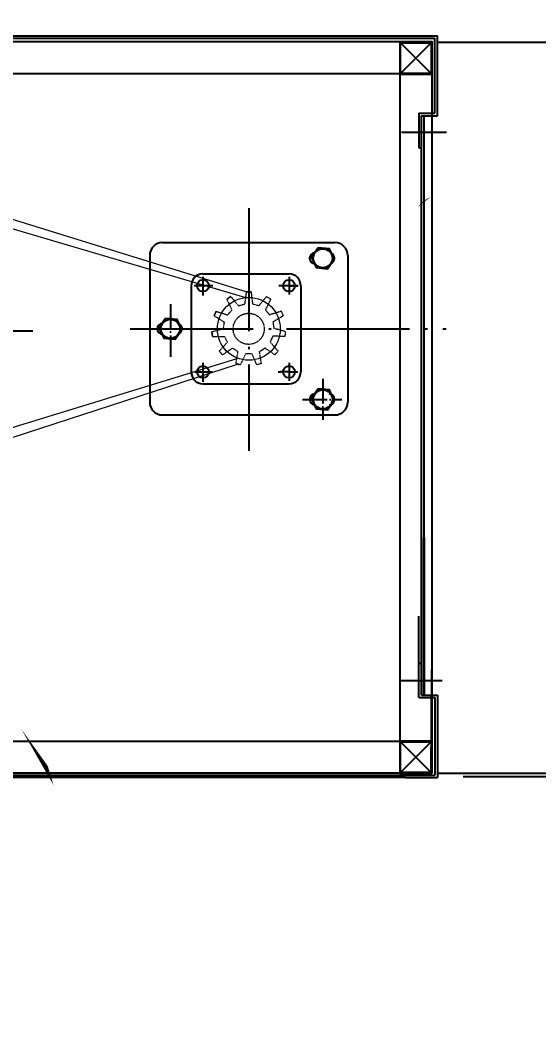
# Model space of a CAD drawing. Header units: millimetres. Extents: x -6941 to 136681, y 2065 to 58366.
# Drawn here: x 59590 to 61614, y 47299 to 51213 of the extents above; entities that cross this region are included whole.
import ezdxf

# ---------------------------------------------------------------- set-up
doc = ezdxf.new("R2010")
doc.units = ezdxf.units.MM
doc.header["$LTSCALE"] = 4
doc.header["$MEASUREMENT"] = 0
doc.linetypes.add('ACAD_ISO04W100', pattern=[30.5, 24, -3, 0.5, -3])
doc.linetypes.add('PHANTOM2', pattern=[1.25, 0.625, -0.125, 0.125, -0.125, 0.125, -0.125])
doc.layers.get('0').update_dxf_attribs({"linetype": 'CONTINUOUS'})
doc.layers.get('DEFPOINTS').update_dxf_attribs({"linetype": 'CONTINUOUS'})
for name, color, linetype in [('5', 4, 'PHANTOM2'), ('9', 9, 'CONTINUOUS'), ('A-DIMS', 7, 'CONTINUOUS'), ('DOOR', 7, 'CONTINUOUS'), ('ELE', 4, 'CONTINUOUS'), ('L2-1', 3, 'PHANTOM2'), ('R', 1, 'CONTINUOUS'), ('WALL', 2, 'CONTINUOUS'), ('철물', 4, 'CONTINUOUS')]:
    doc.layers.add(name, color=color, linetype=linetype)
doc.styles.add('HY울릉도L', font='')
doc.styles.add('돋움', font='')
doc.styles.add('맑은고딕', font='malgun.ttf')
doc.styles.get('HY울릉도L').set_extended_font_data('DotumChe')
doc.styles.get('돋움').set_extended_font_data('Dotum')
doc.dimstyles.new('CDIM', dxfattribs={"dimtxt": 3, "dimasz": 1.5, "dimexe": 2, "dimexo": 1, "dimgap": 1, "dimtad": 1, "dimdec": 0, "dimrnd": 0.5, "dimzin": 0, "dimdsep": 32, "dimlunit": 6, "dimtxsty": 'HY울릉도L', "dimblk1": '_CIDOT', "dimblk2": '_CIDOT', "dimsah": 1, "dimcen": 5.5, "dimclrd": 2, "dimclre": 2, "dimclrt": 7, "dimadec": 0, "dimazin": 0, "dimtfac": 1, "dimtdec": 0, "dimtix": 1, "dimtmove": 2, "dimatfit": 1, "dimldrblk": '_CIDOT', "dimfxl": 1, "dimtolj": 1, "dimtzin": 0, "dimlwd": -1, "dimarcsym": 0})
doc.dimstyles.new('ISO-25', dxfattribs={"dimscale": 12, "dimtxt": 10, "dimasz": 3, "dimexe": 1, "dimexo": 2, "dimgap": 1, "dimtad": 1, "dimdec": 1, "dimtxsty": '돋움', "dimcen": 2.5, "dimclrd": 4, "dimclre": 4, "dimclrt": 7, "dimadec": 0, "dimazin": 0, "dimtfac": 0.55, "dimtdec": 1, "dimtmove": 0, "dimatfit": 3, "dimfxl": 1, "dimarcsym": 0})

# ---------------------------------------------------------------- blocks, each defined once
blk = doc.blocks.new('A$C26C51F28')
at = {"color": 6}
for p, q in [((24.5, 0.5), (0.5, 24.5)), ((24.5, 24.5), (0.5, 0.5))]:
    blk.add_line(p, q, dxfattribs=at)
for points in [[(0, 0), (25, 0), (25, 25), (0, 25)], [(0.5, 24.5), (24.5, 24.5), (24.5, 0.5), (0.5, 0.5)]]:
    blk.add_lwpolyline(points, close=True, dxfattribs=at)
blk = doc.blocks.new('A$C6BF97A8C')
at = {"color": 6}
for p, q in [((24.5, 0.5), (0.5, 24.5)), ((24.5, 24.5), (0.5, 0.5))]:
    blk.add_line(p, q, dxfattribs=at)
for points in [[(0, 0), (25, 0), (25, 25), (0, 25)], [(0.5, 24.5), (24.5, 24.5), (24.5, 0.5), (0.5, 0.5)]]:
    blk.add_lwpolyline(points, close=True, dxfattribs=at)
blk = doc.blocks.new('*D95')
at = {"color": 4, "lineweight": -2, "transparency": 16777216}
for p, q in [((61220.9, 51126.5), (62660, 51126.5)), ((62648, 51090.5), (62648, 48312.5)), ((61220.9, 48276.5), (62660, 48276.5))]:
    blk.add_line(p, q, dxfattribs=at)
at = {"color": 4, "transparency": 16777216}
for points in [[(62642, 51090.5), (62654, 51090.5), (62648, 51126.5)], [(62642, 48312.5), (62654, 48312.5), (62648, 48276.5)]]:
    blk.add_solid(points, dxfattribs=at)
at = {"layer": 'DEFPOINTS', "color": 0, "transparency": 16777216}
for p in [(61196.9, 51126.5), (61196.9, 48276.5), (62648, 48276.5)]:
    blk.add_point(p, dxfattribs=at)
at = {"color": 7, "transparency": 16777216, "insert": (62606, 49701.5), "char_height": 60, "attachment_point": 5, "rotation": 90, "style": '돋움'}
blk.add_mtext('560', dxfattribs=at)
blk = doc.blocks.new('_CIDOT')
at = {"color": 0, "linetype": 'ByBlock'}
blk.add_line((2, 0), (-1, 0), dxfattribs=at)
at = {"color": 0, "linetype": 'ByBlock', "const_width": 0.5}
blk.add_lwpolyline([(-0.25, 0, 1), (0.25, 0, 1)], format="xyb", close=True, dxfattribs=at)
blk = doc.blocks.new('*D39')
at = {"layer": 'A-DIMS', "lineweight": -2, "transparency": 16777216}
for p, q in [((61318.6, 51940.6), (62353.8, 51940.6)), ((61318.6, 48264), (62353.8, 48264))]:
    blk.add_line(p, q, dxfattribs=at)
at = {"layer": 'A-DIMS', "transparency": 16777216}
blk.add_line((62153.8, 48414), (62153.8, 51790.6), dxfattribs=at)
at = {"layer": 'DEFPOINTS', "color": 0, "transparency": 16777216}
for p in [(61218.6, 51940.6), (62153.8, 51940.6), (61218.6, 48264)]:
    blk.add_point(p, dxfattribs=at)
at = {"layer": 'A-DIMS', "transparency": 16777216, "xscale": 150, "yscale": 150, "zscale": 150}
for p, rotation in [((62153.8, 51940.6), 90), ((62153.8, 48264), 270)]:
    blk.add_blockref('_CIDOT', p, dxfattribs=dict(at, rotation=rotation))
at = {"layer": 'A-DIMS', "color": 3, "transparency": 16777216, "insert": (61903.8, 50102.3), "char_height": 300, "attachment_point": 5, "rotation": 90, "style": '맑은고딕'}
blk.add_mtext('\\A1;B', dxfattribs=at)
blk = doc.blocks.new('*D40')
at = {"layer": 'A-DIMS', "lineweight": -2, "transparency": 16777216}
for p, q in [((57444.4, 51229), (57444.4, 52167.5)), ((61218.6, 51251.7), (61218.6, 52167.5))]:
    blk.add_line(p, q, dxfattribs=at)
at = {"layer": 'A-DIMS', "transparency": 16777216}
blk.add_line((57594.4, 51967.5), (61068.6, 51967.5), dxfattribs=at)
at = {"layer": 'DEFPOINTS', "color": 0, "transparency": 16777216}
for p in [(61218.6, 51967.5), (57444.4, 51129), (61218.6, 51151.7)]:
    blk.add_point(p, dxfattribs=at)
at = {"layer": 'A-DIMS', "transparency": 16777216, "xscale": 150, "yscale": 150, "zscale": 150, "rotation": 180}
blk.add_blockref('_CIDOT', (57444.4, 51967.5), dxfattribs=at)
at = {"layer": 'A-DIMS', "transparency": 16777216, "xscale": 150, "yscale": 150, "zscale": 150}
blk.add_blockref('_CIDOT', (61218.6, 51967.5), dxfattribs=at)
at = {"layer": 'A-DIMS', "color": 3, "transparency": 16777216, "insert": (59331.5, 52217.5), "char_height": 300, "attachment_point": 5, "style": '맑은고딕'}
blk.add_mtext('\\A1;A', dxfattribs=at)

msp = doc.modelspace()

# ---------------------------------------------------------------- linework, layer by layer
at = {"color": 35}
for p, q in [((61196.87, 51128.96), (61196.87, 50628.96)), ((57569.37, 51003.96), (61074.37, 51003.96)), ((61071.87, 51001.46), (61071.87, 48401.46)), ((58129.32, 48401.46), (61196.87, 48401.46))]:
    msp.add_line(p, q, dxfattribs=at)
at = {"color": 42}
for p, q in [((61196.87, 51128.96), (61196.87, 50728.96)), ((61194.37, 48278.96), (61196.05, 48678.95))]:
    msp.add_line(p, q, dxfattribs=at)
at = {"color": 1, "linetype": 'ACAD_ISO04W100', "ltscale": 5}
for p, q in [((60481.8, 50479.15), (60481.8, 49532.6)), ((60019.79, 50008.81), (61252.14, 50008.81))]:
    msp.add_line(p, q, dxfattribs=at)
for p, q in [((60145.4, 50344.81), (60818.2, 50344.81)), ((60303.3, 50223.01), (60639.3, 50223.01)), ((60257.1, 50176.81), (60257.1, 49840.81)), ((60639.3, 50176.81), (60673.14, 50176.81)), ((60685.5, 50176.81), (60685.5, 50142.41)), ((60685.5, 50176.81), (60685.5, 49840.81)), ((60257.1, 49876.66), (60257.1, 49840.81)), ((60639.3, 49840.81), (60606.27, 49840.81)), ((60303.3, 49794.61), (60639.3, 49794.61)), ((60145.4, 49672.81), (60818.2, 49672.81))]:
    msp.add_line(p, q)
at = {"color": 7, "ltscale": 5}
for p, q in [((60095.4, 50294.81), (60095.4, 49722.81)), ((60868.2, 50294.81), (60868.2, 49722.81))]:
    msp.add_line(p, q, dxfattribs=at)
at = {"color": 1, "linetype": 'ACAD_ISO04W100'}
for p, q in [((60341.95, 50176.81), (60268.71, 50176.81)), ((60303.3, 50211.03), (60303.3, 50138.67)), ((60674.73, 50176.81), (60599.9, 50176.81)), ((60639.3, 50211.03), (60639.3, 50142.41)), ((60176.25, 50104.43), (60176.25, 49899.2)), ((60303.3, 49876.66), (60303.3, 49801.8)), ((60639.3, 49876.66), (60639.3, 49805.54)), ((60271.9, 49840.81), (60340.36, 49840.81)), ((60596.71, 49840.81), (60607.86, 49840.81)), ((60639.3, 49840.81), (60673.14, 49840.81)), ((60771.12, 49813.29), (60771.12, 49654.19)), ((60692.25, 49733.71), (60845.1, 49733.71))]:
    msp.add_line(p, q, dxfattribs=at)
at = {"color": 1}
msp.add_line((57327.29, 50001.46), (59639.79, 50001.46), dxfattribs=at)
at = {"color": 35}
msp.add_lwpolyline([(57444.37, 51128.96), (61196.87, 51128.96), (61196.87, 48276.46), (57444.37, 48276.46)], close=True, dxfattribs=at)
for points in [[(60752.29, 50324.56), (60726.5, 50287.93), (60745.34, 50247.28), (60789.96, 50243.26), (60815.74, 50279.9), (60796.91, 50320.55)], [(60157.41, 50049.46), (60131.63, 50012.83), (60150.46, 49972.18), (60195.08, 49968.16), (60220.87, 50004.8), (60202.03, 50045.45)], [(60752.29, 49774.36), (60726.5, 49737.73), (60745.34, 49697.08), (60789.96, 49693.06), (60815.74, 49729.7), (60796.91, 49770.35)]]:
    msp.add_lwpolyline(points, close=True)
for centre, radius in [((60771.12, 50283.91), 37.12), ((60303.3, 50176.81), 23.1), ((60639.3, 50176.81), 23.1), ((60176.25, 50008.81), 37.12), ((60303.3, 49840.81), 23.1), ((60639.3, 49840.81), 23.1), ((60771.12, 49733.71), 37.12)]:
    msp.add_circle(centre, radius)
at = {"ltscale": 5}
for centre, start, end in [((60145.4, 50294.81), 90, 180), ((60145.4, 49722.81), 180, 270)]:
    msp.add_arc(centre, 50, start, end, dxfattribs=at)
for centre, radius, start, end in [((60818.2, 50294.81), 50, 0, 90), ((60740.51, 50283.91), 21, 90, 270), ((60795.85, 50283.91), 21, 288.25362, 71.74638), ((60303.3, 50176.81), 46.2, 90, 180), ((60639.3, 50176.81), 46.2, 0, 90), ((60145.64, 50008.81), 21, 90, 270), ((60200.98, 50008.81), 21, 288.25362, 71.74638), ((60303.3, 49840.81), 46.2, 180, 270), ((60639.3, 49840.81), 46.2, 270, 0), ((60740.51, 49733.71), 21, 90, 270), ((60740.51, 49733.71), 21, 90, 270), ((60795.85, 49733.71), 21, 270, 90), ((60795.85, 49733.71), 21, 288.25362, 71.74638), ((60818.2, 49722.81), 50, 270, 0)]:
    msp.add_arc(centre, radius, start, end)
at = {"layer": '5', "color": 4, "linetype": 'ByBlock'}
for p, q in [((61146.19, 50849.71), (61146.19, 50714.92)), ((61146.19, 48570.89), (61146.19, 48887.89)), ((61146.19, 48570.89), (61146.19, 48705.68))]:
    msp.add_line(p, q, dxfattribs=at)
at = {"layer": '9', "color": 4, "ltscale": 10}
msp.add_line((57433.71, 51151.74), (61093.77, 51151.74), dxfattribs=at)
at = {"layer": 'DOOR', "color": 4}
msp.add_line((57445.03, 51141.75), (61093.77, 51141.75), dxfattribs=at)
at = {"layer": 'DOOR', "color": 1}
msp.add_line((61077.74, 50775.87), (61253.41, 50775.87), dxfattribs=at)
at = {"layer": 'ELE'}
for points in [[(61166.16, 50509.28, 0, 90, 0), (61394.82, 50679.8, 0, 0, 0), (62792.37, 51761.54, 0, 0, 0), (63050.24, 51760.29, 0, 0, 0)], [(59697.54, 48304.42, 0, 90, 0), (59816.52, 48062.04, 0, 0, 0), (60396.4, 47053.41, 0, 0, 0), (60893.78, 47053.41, 0, 0, 0)]]:
    msp.add_lwpolyline(points, format="xyseb", dxfattribs=at)
at = {"layer": 'L2-1', "color": 1, "lineweight": 9}
for p, q in [((60472.4, 50152.5), (60466.1, 50105.98)), ((60491.19, 50152.5), (60496.88, 50105.98)), ((60396.21, 50124.61), (60416.06, 50082.07)), ((60412.02, 50134.77), (60441.95, 50098.71)), ((60441.95, 50098.71), (60466.1, 50105.98)), ((60496.88, 50105.98), (60521.12, 50099.04)), ((60551.57, 50134.77), (60521.12, 50099.04)), ((60567.38, 50124.61), (60547.01, 50082.4)), ((60551.57, 50134.77), (60567.38, 50124.61)), ((60347.19, 50059.95), (60386.89, 50034.9)), ((60355, 50077.05), (60399.68, 50062.89)), ((60399.68, 50062.89), (60416.06, 50082.07)), ((60547.01, 50082.4), (60563.66, 50063.46)), ((60608.59, 50077.05), (60563.66, 50063.46)), ((60616.4, 50059.95), (60576.45, 50035.46)), ((60608.59, 50077.05), (60616.4, 50059.95)), ((60383.47, 50009.91), (60386.89, 50034.9)), ((60576.45, 50035.46), (60580.21, 50010.52)), ((60338.24, 49997.67), (60383.47, 50009.91)), ((60575.83, 49980.06), (60565.51, 49957.05)), ((60622.68, 49979.06), (60575.83, 49980.06)), ((60625.36, 49997.67), (60580.21, 50010.52)), ((60625.36, 49997.67), (60622.68, 49979.06)), ((60340.91, 49979.06), (60387.85, 49979.45)), ((60367.05, 49921.82), (60398.49, 49956.58)), ((60398.49, 49956.58), (60387.85, 49979.45)), ((60596.54, 49921.82), (60565.51, 49957.05)), ((60379.36, 49907.62), (60418.64, 49933.32)), ((60439.95, 49919.83), (60418.64, 49933.32)), ((60432.3, 49873.6), (60439.95, 49919.83)), ((60450.33, 49868.3), (60469.48, 49911.16)), ((60494.7, 49911.34), (60469.48, 49911.16)), ((60513.26, 49868.3), (60494.7, 49911.34)), ((60545.35, 49933.79), (60524.23, 49920.01)), ((60531.29, 49873.6), (60524.23, 49920.01)), ((60584.23, 49907.62), (60545.35, 49933.79)), ((60596.54, 49921.82), (60584.23, 49907.62)), ((60531.29, 49873.6), (60513.26, 49868.3))]:
    msp.add_line(p, q, dxfattribs=at)
msp.add_circle((60481.8, 50008.81), 60.62, dxfattribs=at)
for radius, start, end in [(143.99, 86.25776, 93.74224), (143.99, 118.98504, 126.46951), (143.99, 151.71231, 159.19678), (97.78, 37.53246, 45.0745), (143.99, 184.43958, 191.92406), (97.78, 332.07792, 339.61995), (143.99, 217.16685, 224.65133), (97.78, 299.35064, 306.89268), (143.99, 249.89413, 257.3786)]:
    msp.add_arc((60481.8, 50008.81), radius, start, end, dxfattribs=at)
at = {"layer": 'R', "lineweight": 9, "ltscale": 50}
for p, q in [((60472.4, 50152.5), (58801.72, 50670.58)), ((60466.62, 50130.37), (58798.35, 50621.92)), ((60435.4, 49892.31), (58651.76, 49345.81)), ((60441.23, 49870.65), (58694.22, 49304.62))]:
    msp.add_line(p, q, dxfattribs=at)
at = {"layer": 'R', "color": 1, "lineweight": 9, "ltscale": 50}
msp.add_circle((60482.35, 50008.81), 122.57, dxfattribs=at)
at = {"layer": 'WALL', "color": 1, "lineweight": 9}
for p, q in [((60472.4, 50152.5), (60491.19, 50152.5)), ((60396.21, 50124.61), (60412.02, 50134.77)), ((60347.19, 50059.95), (60355, 50077.05)), ((60340.91, 49979.06), (60338.24, 49997.67)), ((60379.36, 49907.62), (60367.05, 49921.82)), ((60450.33, 49868.3), (60432.3, 49873.6))]:
    msp.add_line(p, q, dxfattribs=at)
at = {"layer": '철물', "ltscale": 10}
for p, q in [((61093.77, 51151.74), (61218.58, 51151.74)), ((61093.77, 51141.75), (61208.59, 51141.75)), ((61208.59, 50849.71), (61208.59, 51141.75)), ((61218.58, 50839.73), (61218.58, 51151.74)), ((61146.19, 50849.71), (61208.59, 50849.71)), ((61156.18, 48580.87), (61156.18, 50839.73)), ((61156.18, 50839.73), (61218.58, 50839.73)), ((61166.16, 48580.87), (61166.16, 50839.73)), ((61146.19, 50714.92), (61156.18, 50714.92)), ((61156.18, 49194.91), (61156.18, 48580.87)), ((61166.16, 49194.91), (61166.16, 48580.87)), ((61146.19, 48705.68), (61156.18, 48705.68)), ((61146.19, 48570.89), (61208.59, 48570.89)), ((61156.18, 48580.87), (61218.58, 48580.87)), ((61208.59, 48570.89), (61208.59, 48268.86)), ((61218.58, 48580.87), (61218.58, 48258.88)), ((61093.77, 48258.88), (57995.13, 48258.88)), ((58004.32, 48268.86), (61093.77, 48268.86)), ((61093.77, 48268.86), (61208.59, 48268.86)), ((61093.77, 48258.88), (61218.58, 48258.88))]:
    msp.add_line(p, q, dxfattribs=at)
at = {"layer": '철물', "color": 1, "ltscale": 10}
msp.add_line((61069.01, 48637.45), (61236.87, 48637.45), dxfattribs=at)

# ---------------------------------------------------------------- block references
at = {"color": 6, "xscale": 5, "yscale": 5, "zscale": 5}
for name, p in [('A$C26C51F28', (61071.87, 51001.46)), ('A$C6BF97A8C', (61071.87, 48276.46))]:
    msp.add_blockref(name, p, dxfattribs=at)

# ---------------------------------------------------------------- dimensions: what is measured, and where the dimension line sits
dim = msp.add_linear_dim(base=(62648.03, 48276.46), p1=(61196.87, 51126.46), p2=(61196.87, 48276.46), angle=90, text='560', dimstyle='ISO-25', override={"dimtxt": 5, "dimclrd": 4, "dimclre": 4})
dim.commit()
dim.dimension.update_dxf_attribs({"geometry": '*D95', "text_midpoint": (62605.99, 49701.46)})
at = {"layer": 'A-DIMS'}
dim = msp.add_linear_dim(base=(61218.58, 51967.45), p1=(57444.37, 51128.96), p2=(61218.58, 51151.74), text='A', dimstyle='CDIM', override={"dimscale": 100, "dimtxsty": '맑은고딕', "dimclrd": 256, "dimclre": 256, "dimclrt": 3}, dxfattribs=at)
dim.commit()
dim.dimension.update_dxf_attribs({"geometry": '*D40', "text_midpoint": (59331.48, 52217.45)})
dim = msp.add_linear_dim(base=(62153.76, 51940.61), p1=(61218.58, 48263.95), p2=(61218.58, 51940.61), angle=90, text='B', dimstyle='CDIM', override={"dimscale": 100, "dimtxsty": '맑은고딕', "dimclrd": 256, "dimclre": 256, "dimclrt": 3}, dxfattribs=at)
dim.commit()
dim.dimension.update_dxf_attribs({"geometry": '*D39', "text_midpoint": (61903.76, 50102.28)})

doc.saveas('drawing.dxf')
